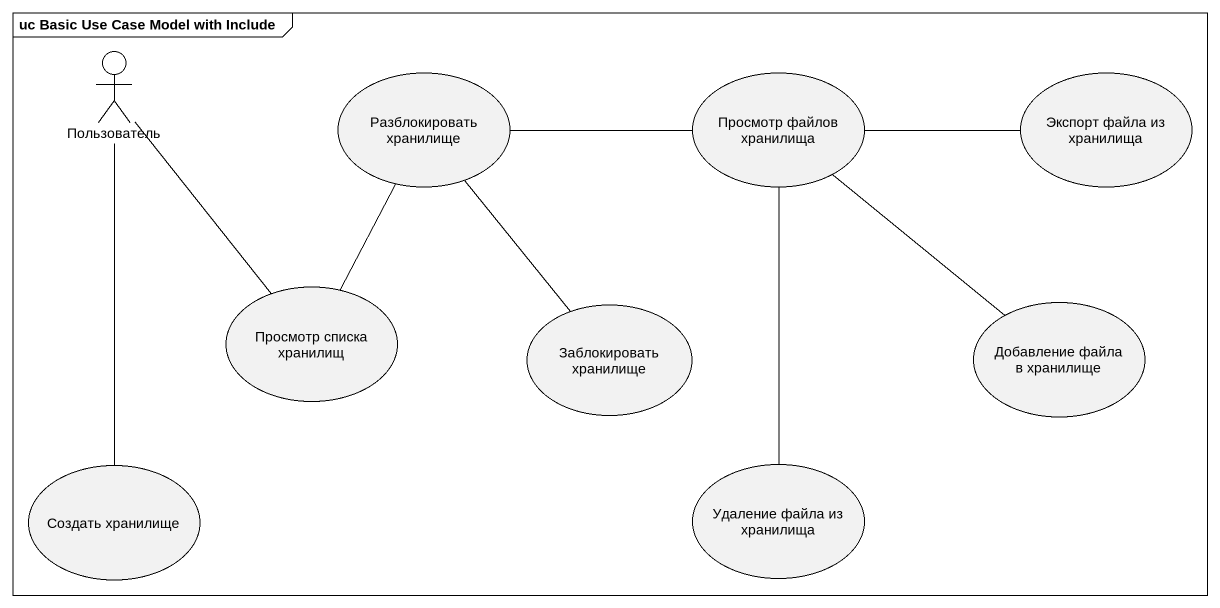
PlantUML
@startuml
mainframe uc Basic Use Case Model with Include
actor Пользователь
usecase "Разблокировать хранилище" as Разблокировать_хранилище
usecase "Просмотр файлов хранилища" as Просмотр_файлов_хранилища
usecase "Экспорт файла из хранилища" as Экспорт_файла_из_хранилища
usecase "Просмотр списка хранилищ" as Просмотр_списка_хранилищ
usecase "Заблокировать хранилище" as Заблокировать_хранилище
usecase "Добавление файла в хранилище" as Добавление_файла_в_хранилище
usecase "Создать хранилище" as Создать_хранилище
usecase "Удаление файла из хранилища" as Удаление_файла_из_хранилища
Пользователь -- Просмотр_списка_хранилищ
Пользователь -- Создать_хранилище
Разблокировать_хранилище -right- Просмотр_файлов_хранилища
Разблокировать_хранилище -- Заблокировать_хранилище
Просмотр_файлов_хранилища -right- Экспорт_файла_из_хранилища
Просмотр_файлов_хранилища -- Добавление_файла_в_хранилище
Просмотр_файлов_хранилища -- Удаление_файла_из_хранилища
Просмотр_списка_хранилищ -up- Разблокировать_хранилище
@enduml
